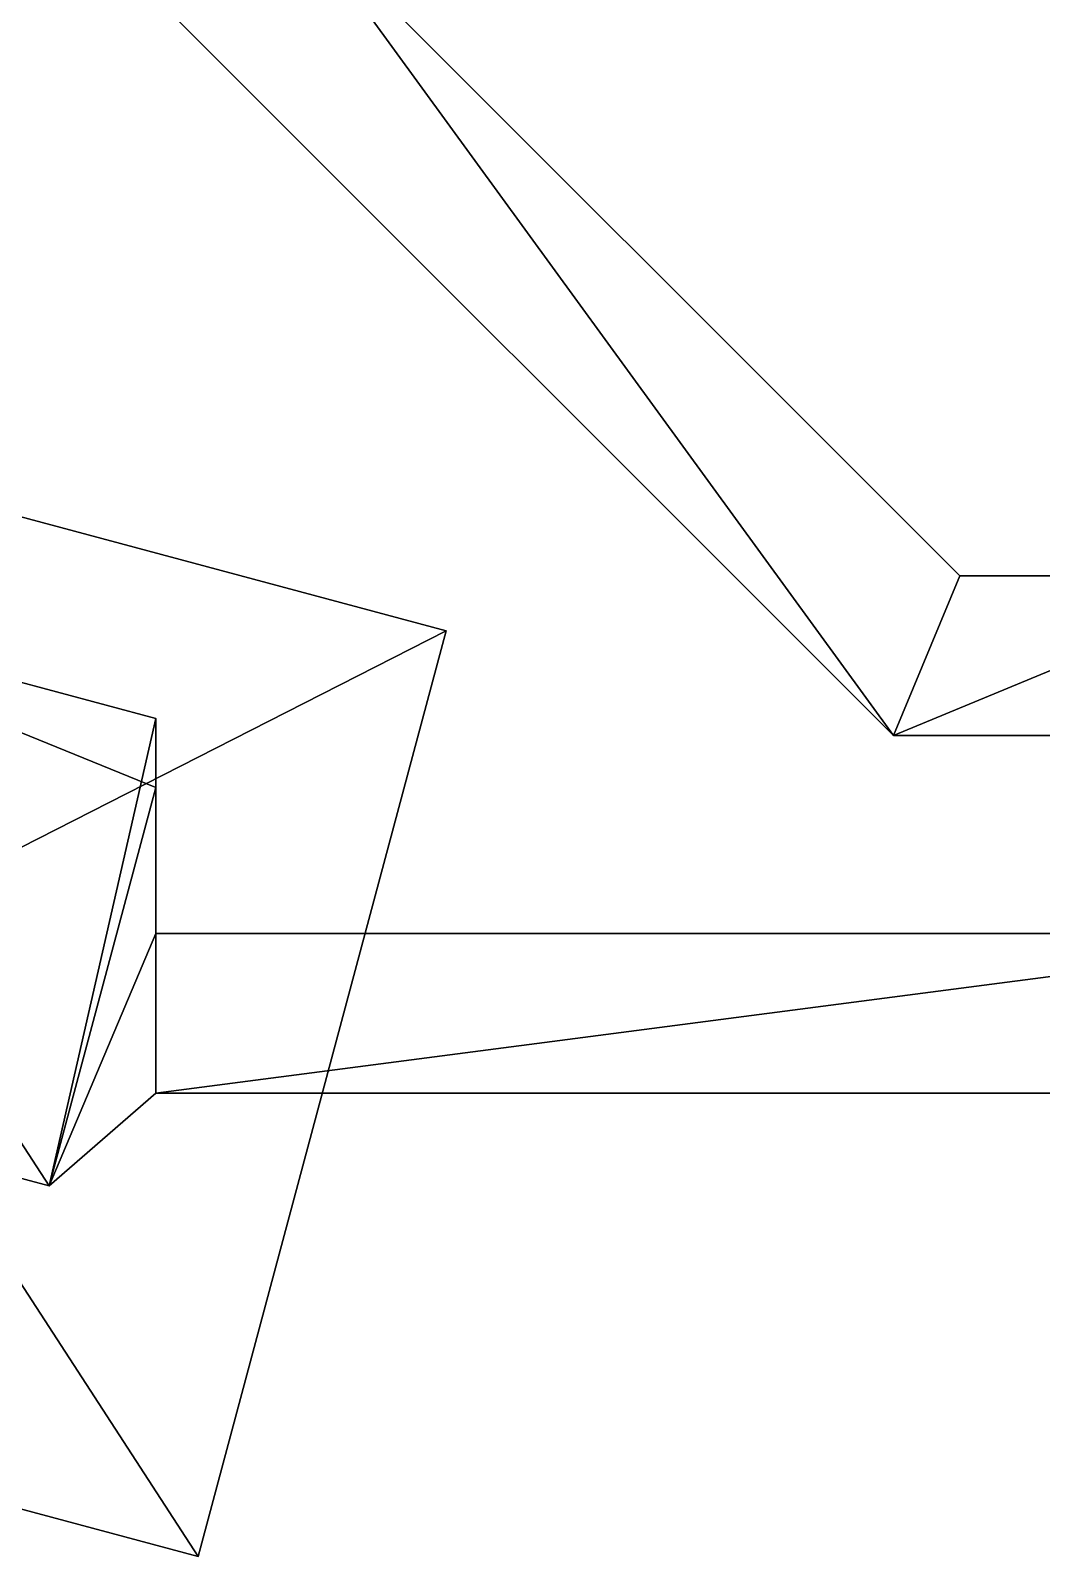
# Model space of a CAD drawing. Extents: x -32 to 38.3, y -16.7 to 82.8.
# Drawn here: x -15.82 to 3.17, y -16.74 to 11.91 of the extents above; entities that cross this region are included whole.
import ezdxf

# ---------------------------------------------------------------- set-up
doc = ezdxf.new("R2010")
doc.units = 0
doc.header["$MEASUREMENT"] = 0
doc.layers.add('STL2DXF', color=7, linetype='Continuous')

msp = doc.modelspace()

# ---------------------------------------------------------------- linework, layer by layer
at = {"layer": 'STL2DXF'}
for points in [[(-10.965, 14.272, 1), (0.39, -1.325, 1), (-13.965, 13.03, 1)], [(-10.965, 14.272, 4), (0.39, -1.325, 4), (-13.965, 13.03, 4)], [(1.633, 1.675, 1), (0.39, -1.325, 1), (-10.965, 14.272, 1)], [(1.633, 1.675, 1), (-10.965, 14.272, 4), (1.633, 1.675, 4)], [(-10.965, 14.272, 4), (1.633, 1.675, 1), (-10.965, 14.272, 1)], [(1.633, 1.675, 4), (0.39, -1.325, 4), (-10.965, 14.272, 4)], [(-13.965, 13.03, 1), (0.39, -1.325, 4), (-13.965, 13.03, 4)], [(0.39, -1.325, 4), (-13.965, 13.03, 1), (0.39, -1.325, 1)], [(-12.671, -16.743, 30), (-27.331, 5.82, 30), (-31.989, -11.566, 30)], [(-8.012, 0.644, 5), (-31.989, -11.566, 5), (-27.331, 5.82, 5)], [(-27.331, 5.82, 30), (-8.012, 0.644, 5), (-27.331, 5.82, 5)], [(-8.012, 0.644, 5), (-27.331, 5.82, 30), (-8.012, 0.644, 30)], [(-27.331, 5.82, 30), (-12.671, -16.743, 30), (-8.012, 0.644, 30)], [(-22.799, 1.497, 1), (-15.469, -9.784, 1), (-23.964, -7.508, 1)], [(-15.469, -9.784, 5), (-22.799, 1.497, 5), (-23.964, -7.508, 5)], [(-13.464, -1.004, 1), (-15.469, -9.784, 1), (-22.799, 1.497, 1)], [(-13.464, -1.004, 5), (-22.799, 1.497, 1), (-22.799, 1.497, 5)], [(-22.799, 1.497, 1), (-13.464, -1.004, 5), (-13.464, -1.004, 1)], [(-22.799, 1.497, 5), (-13.464, -2.3, 5), (-13.464, -1.004, 5)], [(-13.464, -2.3, 5), (-22.799, 1.497, 5), (-15.469, -9.784, 5)], [(7.633, 1.675, 1), (8.875, -1.325, 1), (0.39, -1.325, 1)], [(7.633, 1.675, 1), (0.39, -1.325, 1), (1.633, 1.675, 1)], [(7.633, 1.675, 4), (8.875, -1.325, 4), (0.39, -1.325, 4)], [(7.633, 1.675, 4), (0.39, -1.325, 4), (1.633, 1.675, 4)], [(7.633, 1.675, 1), (1.633, 1.675, 4), (7.633, 1.675, 4)], [(1.633, 1.675, 4), (7.633, 1.675, 1), (1.633, 1.675, 1)], [(-31.989, -11.566, 5), (-8.012, 0.644, 5), (-12.671, -16.743, 5)], [(-8.012, 0.644, 5), (-12.671, -16.743, 30), (-12.671, -16.743, 5)], [(-12.671, -16.743, 30), (-8.012, 0.644, 5), (-8.012, 0.644, 30)], [(-13.464, -5.042, 1), (-15.469, -9.784, 1), (-13.464, -1.004, 1)], [(-13.464, -1.004, 1), (-13.464, -5.042, 4), (-13.464, -5.042, 1)], [(-13.464, -5.042, 4), (-13.464, -1.004, 1), (-13.464, -2.3, 4)], [(-13.464, -2.3, 4), (-13.464, -1.004, 5), (-13.464, -2.3, 5)], [(-13.464, -1.004, 5), (-13.464, -2.3, 4), (-13.464, -1.004, 1)], [(0.39, -1.325, 4), (8.875, -1.325, 1), (8.875, -1.325, 4)], [(8.875, -1.325, 1), (0.39, -1.325, 4), (0.39, -1.325, 1)], [(-13.464, -2.3, 4), (-15.469, -9.784, 5), (-15.469, -9.784, 4)], [(-15.469, -9.784, 5), (-13.464, -2.3, 4), (-13.464, -2.3, 5)], [(-15.469, -9.784, 4), (-13.464, -5.042, 4), (-13.464, -2.3, 4)], [(-13.464, -5.042, 1), (-13.464, -8.042, 1), (-15.469, -9.784, 1)], [(-13.464, -5.042, 4), (-15.469, -9.784, 4), (-13.464, -8.042, 4)], [(9.536, -5.042, 1), (-13.464, -5.042, 4), (9.536, -5.042, 4)], [(-13.464, -5.042, 4), (9.536, -5.042, 1), (-13.464, -5.042, 1)], [(10.779, -8.042, 4), (9.536, -5.042, 4), (-13.464, -8.042, 4)], [(-13.464, -8.042, 4), (9.536, -5.042, 4), (-13.464, -5.042, 4)], [(9.536, -5.042, 1), (10.779, -8.042, 1), (-13.464, -8.042, 1)], [(9.536, -5.042, 1), (-13.464, -8.042, 1), (-13.464, -5.042, 1)], [(-23.964, -7.508, 5), (-15.469, -9.784, 4), (-15.469, -9.784, 5)], [(-15.469, -9.784, 4), (-23.964, -7.508, 5), (-23.964, -7.508, 1)], [(-15.469, -9.784, 4), (-23.964, -7.508, 1), (-15.469, -9.784, 1)], [(-15.469, -9.784, 1), (-13.464, -8.042, 4), (-15.469, -9.784, 4)], [(-13.464, -8.042, 4), (-15.469, -9.784, 1), (-13.464, -8.042, 1)], [(-13.464, -8.042, 1), (10.779, -8.042, 4), (-13.464, -8.042, 4)], [(10.779, -8.042, 4), (-13.464, -8.042, 1), (10.779, -8.042, 1)], [(-12.671, -16.743, 30), (-31.989, -11.566, 5), (-12.671, -16.743, 5)], [(-31.989, -11.566, 5), (-12.671, -16.743, 30), (-31.989, -11.566, 30)]]:
    msp.add_3dface(points, dxfattribs=at)

doc.saveas('drawing.dxf')
